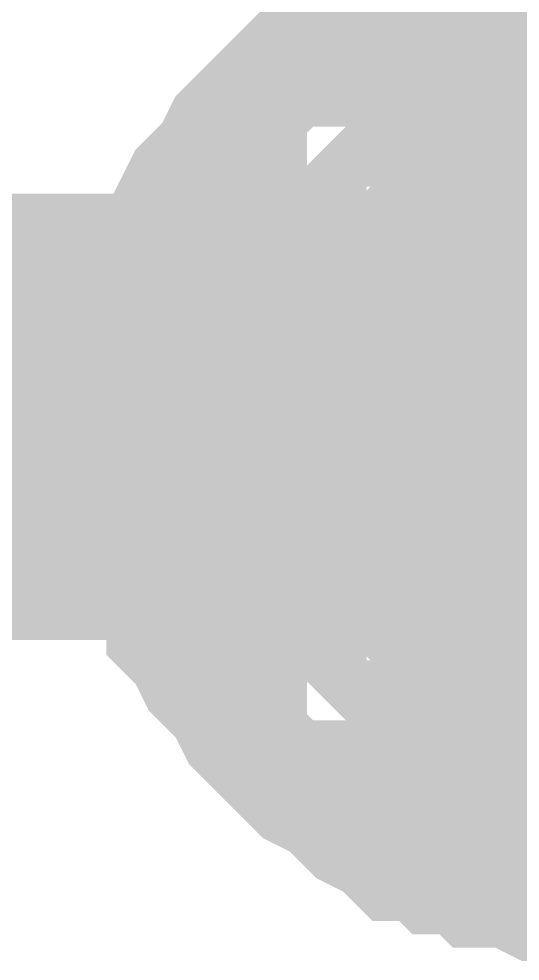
# Model space of a CAD drawing. Header units: inches. Extents: x 0 to 841, y 0 to 594.
# Drawn here: x 134.046 to 134.888, y 206.587 to 208.168 of the extents above; entities that cross this region are included whole.
import ezdxf

# ---------------------------------------------------------------- set-up
doc = ezdxf.new("R2010")
doc.units = ezdxf.units.IN
doc.layers.add('Sheet', color=255, linetype='Continuous')

msp = doc.modelspace()

# ---------------------------------------------------------------- linework, layer by layer
at = {"layer": 'Sheet'}
for points in [[(135.0388, 212.4862, 0.7493, 0.7493, 0), (135.0388, 207.5002, 0.7493, 0.7493, 0)], [(134.2752, 207.5002, 0.2997, 0.2997, 0), (134.2752, 207.5451, 0.2997, 0.2997, 0), (134.2752, 207.5676, 0.2997, 0.2997, 0), (134.2752, 207.6125, 0.2997, 0.2997, 0), (134.2977, 207.6574, 0.2997, 0.2997, 0), (134.2977, 207.6799, 0.2997, 0.2997, 0), (134.3202, 207.7248, 0.2997, 0.2997, 0), (134.3202, 207.7473, 0.2997, 0.2997, 0), (134.3426, 207.7922, 0.2997, 0.2997, 0), (134.3426, 207.8147, 0.2997, 0.2997, 0), (134.3651, 207.8596, 0.2997, 0.2997, 0), (134.3875, 207.882, 0.2997, 0.2997, 0), (134.41, 207.9045, 0.2997, 0.2997, 0), (134.4324, 207.9494, 0.2997, 0.2997, 0), (134.4549, 207.9719, 0.2997, 0.2997, 0), (134.4774, 207.9943, 0.2997, 0.2997, 0), (134.4998, 208.0168, 0.2997, 0.2997, 0), (134.5223, 208.0392, 0.2997, 0.2997, 0), (134.5447, 208.0617, 0.2997, 0.2997, 0), (134.5896, 208.0842, 0.2997, 0.2997, 0), (134.6121, 208.1066, 0.2997, 0.2997, 0), (134.6346, 208.1291, 0.2997, 0.2997, 0), (134.6795, 208.1515, 0.2997, 0.2997, 0), (134.7019, 208.174, 0.2997, 0.2997, 0), (134.7468, 208.174, 0.2997, 0.2997, 0), (134.7693, 208.1965, 0.2997, 0.2997, 0), (134.8142, 208.1965, 0.2997, 0.2997, 0), (134.8367, 208.2189, 0.2997, 0.2997, 0), (134.8816, 208.2189, 0.2997, 0.2997, 0), (134.9265, 208.2414, 0.2997, 0.2997, 0), (134.949, 208.2414, 0.2997, 0.2997, 0), (134.9939, 208.2414, 0.2997, 0.2997, 0), (135.0388, 208.2414, 0.2997, 0.2997, 0)], [(134.2752, 207.5002, 0.2997, 0.2997, 0), (134.2752, 207.5451, 0.2997, 0.2997, 0), (134.2752, 207.5676, 0.2997, 0.2997, 0), (134.2752, 207.6125, 0.2997, 0.2997, 0), (134.2977, 207.6574, 0.2997, 0.2997, 0), (134.2977, 207.6799, 0.2997, 0.2997, 0), (134.3202, 207.7248, 0.2997, 0.2997, 0), (134.3202, 207.7473, 0.2997, 0.2997, 0), (134.3426, 207.7922, 0.2997, 0.2997, 0), (134.3426, 207.8147, 0.2997, 0.2997, 0), (134.3651, 207.8596, 0.2997, 0.2997, 0), (134.3875, 207.882, 0.2997, 0.2997, 0), (134.41, 207.9045, 0.2997, 0.2997, 0), (134.4324, 207.9494, 0.2997, 0.2997, 0), (134.4549, 207.9719, 0.2997, 0.2997, 0), (134.4774, 207.9943, 0.2997, 0.2997, 0), (134.4998, 208.0168, 0.2997, 0.2997, 0), (134.5223, 208.0392, 0.2997, 0.2997, 0), (134.5447, 208.0617, 0.2997, 0.2997, 0), (134.5896, 208.0842, 0.2997, 0.2997, 0), (134.6121, 208.1066, 0.2997, 0.2997, 0), (134.6346, 208.1291, 0.2997, 0.2997, 0), (134.6795, 208.1515, 0.2997, 0.2997, 0), (134.7019, 208.174, 0.2997, 0.2997, 0), (134.7468, 208.174, 0.2997, 0.2997, 0), (134.7693, 208.1965, 0.2997, 0.2997, 0), (134.8142, 208.1965, 0.2997, 0.2997, 0), (134.8367, 208.2189, 0.2997, 0.2997, 0), (134.8816, 208.2189, 0.2997, 0.2997, 0), (134.9265, 208.2414, 0.2997, 0.2997, 0), (134.949, 208.2414, 0.2997, 0.2997, 0), (134.9939, 208.2414, 0.2997, 0.2997, 0), (135.0388, 208.2414, 0.2997, 0.2997, 0)], [(134.2752, 207.5002, 0.0991, 0.0991, 0), (134.2752, 207.5451, 0.0991, 0.0991, 0), (134.2752, 207.5676, 0.0991, 0.0991, 0), (134.2752, 207.6125, 0.0991, 0.0991, 0), (134.2977, 207.6574, 0.0991, 0.0991, 0), (134.2977, 207.6799, 0.0991, 0.0991, 0), (134.3202, 207.7248, 0.0991, 0.0991, 0), (134.3202, 207.7473, 0.0991, 0.0991, 0), (134.3426, 207.7922, 0.0991, 0.0991, 0), (134.3426, 207.8147, 0.0991, 0.0991, 0), (134.3651, 207.8596, 0.0991, 0.0991, 0), (134.3875, 207.882, 0.0991, 0.0991, 0), (134.41, 207.9045, 0.0991, 0.0991, 0), (134.4324, 207.9494, 0.0991, 0.0991, 0), (134.4549, 207.9719, 0.0991, 0.0991, 0), (134.4774, 207.9943, 0.0991, 0.0991, 0), (134.4998, 208.0168, 0.0991, 0.0991, 0), (134.5223, 208.0392, 0.0991, 0.0991, 0), (134.5447, 208.0617, 0.0991, 0.0991, 0), (134.5896, 208.0842, 0.0991, 0.0991, 0), (134.6121, 208.1066, 0.0991, 0.0991, 0), (134.6346, 208.1291, 0.0991, 0.0991, 0), (134.6795, 208.1515, 0.0991, 0.0991, 0), (134.7019, 208.174, 0.0991, 0.0991, 0), (134.7468, 208.174, 0.0991, 0.0991, 0), (134.7693, 208.1965, 0.0991, 0.0991, 0), (134.8142, 208.1965, 0.0991, 0.0991, 0), (134.8367, 208.2189, 0.0991, 0.0991, 0)], [(134.2752, 207.5002, 0.0991, 0.0991, 0), (134.2752, 207.5451, 0.0991, 0.0991, 0), (134.2752, 207.5676, 0.0991, 0.0991, 0), (134.2752, 207.6125, 0.0991, 0.0991, 0), (134.2977, 207.6574, 0.0991, 0.0991, 0), (134.2977, 207.6799, 0.0991, 0.0991, 0), (134.3202, 207.7248, 0.0991, 0.0991, 0), (134.3202, 207.7473, 0.0991, 0.0991, 0), (134.3426, 207.7922, 0.0991, 0.0991, 0), (134.3426, 207.8147, 0.0991, 0.0991, 0), (134.3651, 207.8596, 0.0991, 0.0991, 0), (134.3875, 207.882, 0.0991, 0.0991, 0), (134.41, 207.9045, 0.0991, 0.0991, 0), (134.4324, 207.9494, 0.0991, 0.0991, 0), (134.4549, 207.9719, 0.0991, 0.0991, 0), (134.4774, 207.9943, 0.0991, 0.0991, 0), (134.4998, 208.0168, 0.0991, 0.0991, 0), (134.5223, 208.0392, 0.0991, 0.0991, 0), (134.5447, 208.0617, 0.0991, 0.0991, 0), (134.5896, 208.0842, 0.0991, 0.0991, 0), (134.6121, 208.1066, 0.0991, 0.0991, 0), (134.6346, 208.1291, 0.0991, 0.0991, 0), (134.6795, 208.1515, 0.0991, 0.0991, 0), (134.7019, 208.174, 0.0991, 0.0991, 0), (134.7468, 208.174, 0.0991, 0.0991, 0), (134.7693, 208.1965, 0.0991, 0.0991, 0), (134.8142, 208.1965, 0.0991, 0.0991, 0), (134.8367, 208.2189, 0.0991, 0.0991, 0)], [(134.5223, 207.5002, 0.2997, 0.2997, 0), (134.5223, 207.5227, 0.2997, 0.2997, 0), (134.5223, 207.5451, 0.2997, 0.2997, 0), (134.5223, 207.5676, 0.2997, 0.2997, 0), (134.5223, 207.5901, 0.2997, 0.2997, 0), (134.5447, 207.6125, 0.2997, 0.2997, 0), (134.5447, 207.635, 0.2997, 0.2997, 0), (134.5447, 207.6799, 0.2997, 0.2997, 0), (134.5672, 207.7024, 0.2997, 0.2997, 0), (134.5672, 207.7024, 0.2997, 0.2997, 0), (134.5896, 207.7248, 0.2997, 0.2997, 0), (134.5896, 207.7473, 0.2997, 0.2997, 0), (134.6121, 207.7697, 0.2997, 0.2997, 0), (134.6121, 207.7922, 0.2997, 0.2997, 0), (134.6346, 207.8147, 0.2997, 0.2997, 0), (134.657, 207.8371, 0.2997, 0.2997, 0), (134.6795, 207.8371, 0.2997, 0.2997, 0), (134.6795, 207.8596, 0.2997, 0.2997, 0), (134.7019, 207.882, 0.2997, 0.2997, 0), (134.7244, 207.9045, 0.2997, 0.2997, 0), (134.7468, 207.9045, 0.2997, 0.2997, 0), (134.7693, 207.927, 0.2997, 0.2997, 0), (134.7918, 207.927, 0.2997, 0.2997, 0), (134.8142, 207.9494, 0.2997, 0.2997, 0), (134.8367, 207.9494, 0.2997, 0.2997, 0), (134.8591, 207.9719, 0.2997, 0.2997, 0), (134.8816, 207.9719, 0.2997, 0.2997, 0), (134.9041, 207.9719, 0.2997, 0.2997, 0), (134.9265, 207.9943, 0.2997, 0.2997, 0), (134.949, 207.9943, 0.2997, 0.2997, 0), (134.9939, 207.9943, 0.2997, 0.2997, 0), (135.0163, 207.9943, 0.2997, 0.2997, 0), (135.0388, 207.9943, 0.2997, 0.2997, 0)], [(134.5223, 207.5002, 0.2997, 0.2997, 0), (134.5223, 207.5227, 0.2997, 0.2997, 0), (134.5223, 207.5451, 0.2997, 0.2997, 0), (134.5223, 207.5676, 0.2997, 0.2997, 0), (134.5223, 207.5901, 0.2997, 0.2997, 0), (134.5447, 207.6125, 0.2997, 0.2997, 0), (134.5447, 207.635, 0.2997, 0.2997, 0), (134.5447, 207.6799, 0.2997, 0.2997, 0), (134.5672, 207.7024, 0.2997, 0.2997, 0), (134.5672, 207.7024, 0.2997, 0.2997, 0), (134.5896, 207.7248, 0.2997, 0.2997, 0), (134.5896, 207.7473, 0.2997, 0.2997, 0), (134.6121, 207.7697, 0.2997, 0.2997, 0), (134.6121, 207.7922, 0.2997, 0.2997, 0), (134.6346, 207.8147, 0.2997, 0.2997, 0), (134.657, 207.8371, 0.2997, 0.2997, 0), (134.6795, 207.8371, 0.2997, 0.2997, 0), (134.6795, 207.8596, 0.2997, 0.2997, 0), (134.7019, 207.882, 0.2997, 0.2997, 0), (134.7244, 207.9045, 0.2997, 0.2997, 0), (134.7468, 207.9045, 0.2997, 0.2997, 0), (134.7693, 207.927, 0.2997, 0.2997, 0), (134.7918, 207.927, 0.2997, 0.2997, 0), (134.8142, 207.9494, 0.2997, 0.2997, 0), (134.8367, 207.9494, 0.2997, 0.2997, 0), (134.8591, 207.9719, 0.2997, 0.2997, 0), (134.8816, 207.9719, 0.2997, 0.2997, 0), (134.9041, 207.9719, 0.2997, 0.2997, 0), (134.9265, 207.9943, 0.2997, 0.2997, 0), (134.949, 207.9943, 0.2997, 0.2997, 0), (134.9939, 207.9943, 0.2997, 0.2997, 0), (135.0163, 207.9943, 0.2997, 0.2997, 0), (135.0388, 207.9943, 0.2997, 0.2997, 0)], [(134.5223, 207.5002, 0.0991, 0.0991, 0), (134.5223, 207.5227, 0.0991, 0.0991, 0), (134.5223, 207.5451, 0.0991, 0.0991, 0), (134.5223, 207.5676, 0.0991, 0.0991, 0), (134.5223, 207.5901, 0.0991, 0.0991, 0), (134.5447, 207.6125, 0.0991, 0.0991, 0), (134.5447, 207.635, 0.0991, 0.0991, 0), (134.5447, 207.6799, 0.0991, 0.0991, 0), (134.5672, 207.7024, 0.0991, 0.0991, 0), (134.5672, 207.7024, 0.0991, 0.0991, 0), (134.5896, 207.7248, 0.0991, 0.0991, 0), (134.5896, 207.7473, 0.0991, 0.0991, 0), (134.6121, 207.7697, 0.0991, 0.0991, 0), (134.6121, 207.7922, 0.0991, 0.0991, 0), (134.6346, 207.8147, 0.0991, 0.0991, 0), (134.657, 207.8371, 0.0991, 0.0991, 0), (134.6795, 207.8371, 0.0991, 0.0991, 0), (134.6795, 207.8596, 0.0991, 0.0991, 0), (134.7019, 207.882, 0.0991, 0.0991, 0), (134.7244, 207.9045, 0.0991, 0.0991, 0), (134.7468, 207.9045, 0.0991, 0.0991, 0), (134.7693, 207.927, 0.0991, 0.0991, 0), (134.7918, 207.927, 0.0991, 0.0991, 0), (134.8142, 207.9494, 0.0991, 0.0991, 0), (134.8367, 207.9494, 0.0991, 0.0991, 0), (134.8591, 207.9719, 0.0991, 0.0991, 0), (134.8816, 207.9719, 0.0991, 0.0991, 0), (134.9041, 207.9719, 0.0991, 0.0991, 0), (134.9265, 207.9943, 0.0991, 0.0991, 0), (134.949, 207.9943, 0.0991, 0.0991, 0)], [(134.5223, 207.5002, 0.0991, 0.0991, 0), (134.5223, 207.5227, 0.0991, 0.0991, 0), (134.5223, 207.5451, 0.0991, 0.0991, 0), (134.5223, 207.5676, 0.0991, 0.0991, 0), (134.5223, 207.5901, 0.0991, 0.0991, 0), (134.5447, 207.6125, 0.0991, 0.0991, 0), (134.5447, 207.635, 0.0991, 0.0991, 0), (134.5447, 207.6799, 0.0991, 0.0991, 0), (134.5672, 207.7024, 0.0991, 0.0991, 0), (134.5672, 207.7024, 0.0991, 0.0991, 0), (134.5896, 207.7248, 0.0991, 0.0991, 0), (134.5896, 207.7473, 0.0991, 0.0991, 0), (134.6121, 207.7697, 0.0991, 0.0991, 0), (134.6121, 207.7922, 0.0991, 0.0991, 0), (134.6346, 207.8147, 0.0991, 0.0991, 0), (134.657, 207.8371, 0.0991, 0.0991, 0), (134.6795, 207.8371, 0.0991, 0.0991, 0), (134.6795, 207.8596, 0.0991, 0.0991, 0), (134.7019, 207.882, 0.0991, 0.0991, 0), (134.7244, 207.9045, 0.0991, 0.0991, 0), (134.7468, 207.9045, 0.0991, 0.0991, 0), (134.7693, 207.927, 0.0991, 0.0991, 0), (134.7918, 207.927, 0.0991, 0.0991, 0), (134.8142, 207.9494, 0.0991, 0.0991, 0), (134.8367, 207.9494, 0.0991, 0.0991, 0), (134.8591, 207.9719, 0.0991, 0.0991, 0), (134.8816, 207.9719, 0.0991, 0.0991, 0), (134.9041, 207.9719, 0.0991, 0.0991, 0), (134.9265, 207.9943, 0.0991, 0.0991, 0), (134.949, 207.9943, 0.0991, 0.0991, 0)], [(140.0244, 207.5002, 0.7493, 0.7493, 0), (135.0388, 207.5002, 0.7493, 0.7493, 0), (127.5379, 207.5002, 0.7493, 0.7493, 0)], [(135.0388, 206.7366, 0.2997, 0.2997, 0), (134.9939, 206.7366, 0.2997, 0.2997, 0), (134.949, 206.7366, 0.2997, 0.2997, 0), (134.9265, 206.7366, 0.2997, 0.2997, 0), (134.8816, 206.7591, 0.2997, 0.2997, 0), (134.8367, 206.7591, 0.2997, 0.2997, 0), (134.8142, 206.7815, 0.2997, 0.2997, 0), (134.7693, 206.7815, 0.2997, 0.2997, 0), (134.7468, 206.804, 0.2997, 0.2997, 0), (134.7019, 206.804, 0.2997, 0.2997, 0), (134.6795, 206.8265, 0.2997, 0.2997, 0), (134.6346, 206.8489, 0.2997, 0.2997, 0), (134.6121, 206.8714, 0.2997, 0.2997, 0), (134.5896, 206.8938, 0.2997, 0.2997, 0), (134.5447, 206.9163, 0.2997, 0.2997, 0), (134.5223, 206.9387, 0.2997, 0.2997, 0), (134.4998, 206.9612, 0.2997, 0.2997, 0), (134.4774, 206.9837, 0.2997, 0.2997, 0), (134.4549, 207.0061, 0.2997, 0.2997, 0), (134.4324, 207.051, 0.2997, 0.2997, 0), (134.41, 207.0735, 0.2997, 0.2997, 0), (134.3875, 207.096, 0.2997, 0.2997, 0), (134.3651, 207.1409, 0.2997, 0.2997, 0), (134.3426, 207.1633, 0.2997, 0.2997, 0), (134.3426, 207.2083, 0.2997, 0.2997, 0), (134.3202, 207.2307, 0.2997, 0.2997, 0), (134.3202, 207.2756, 0.2997, 0.2997, 0), (134.2977, 207.2981, 0.2997, 0.2997, 0), (134.2977, 207.343, 0.2997, 0.2997, 0), (134.2752, 207.3879, 0.2997, 0.2997, 0), (134.2752, 207.4104, 0.2997, 0.2997, 0), (134.2752, 207.4553, 0.2997, 0.2997, 0), (134.2752, 207.5002, 0.2997, 0.2997, 0)], [(134.2752, 207.5002, 0.2997, 0.2997, 0), (134.2752, 207.5002, 0.2997, 0.2997, 0)], [(135.0388, 206.7366, 0.2997, 0.2997, 0), (134.9939, 206.7366, 0.2997, 0.2997, 0), (134.949, 206.7366, 0.2997, 0.2997, 0), (134.9265, 206.7366, 0.2997, 0.2997, 0), (134.8816, 206.7591, 0.2997, 0.2997, 0), (134.8367, 206.7591, 0.2997, 0.2997, 0), (134.8142, 206.7815, 0.2997, 0.2997, 0), (134.7693, 206.7815, 0.2997, 0.2997, 0), (134.7468, 206.804, 0.2997, 0.2997, 0), (134.7019, 206.804, 0.2997, 0.2997, 0), (134.6795, 206.8265, 0.2997, 0.2997, 0), (134.6346, 206.8489, 0.2997, 0.2997, 0), (134.6121, 206.8714, 0.2997, 0.2997, 0), (134.5896, 206.8938, 0.2997, 0.2997, 0), (134.5447, 206.9163, 0.2997, 0.2997, 0), (134.5223, 206.9387, 0.2997, 0.2997, 0), (134.4998, 206.9612, 0.2997, 0.2997, 0), (134.4774, 206.9837, 0.2997, 0.2997, 0), (134.4549, 207.0061, 0.2997, 0.2997, 0), (134.4324, 207.051, 0.2997, 0.2997, 0), (134.41, 207.0735, 0.2997, 0.2997, 0), (134.3875, 207.096, 0.2997, 0.2997, 0), (134.3651, 207.1409, 0.2997, 0.2997, 0), (134.3426, 207.1633, 0.2997, 0.2997, 0), (134.3426, 207.2083, 0.2997, 0.2997, 0), (134.3202, 207.2307, 0.2997, 0.2997, 0), (134.3202, 207.2756, 0.2997, 0.2997, 0), (134.2977, 207.2981, 0.2997, 0.2997, 0), (134.2977, 207.343, 0.2997, 0.2997, 0), (134.2752, 207.3879, 0.2997, 0.2997, 0), (134.2752, 207.4104, 0.2997, 0.2997, 0), (134.2752, 207.4553, 0.2997, 0.2997, 0), (134.2752, 207.5002, 0.2997, 0.2997, 0)], [(134.2752, 207.5002, 0.2997, 0.2997, 0), (134.2752, 207.5002, 0.2997, 0.2997, 0)], [(135.0388, 206.9837, 0.2997, 0.2997, 0), (135.0163, 206.9837, 0.2997, 0.2997, 0), (134.9939, 206.9837, 0.2997, 0.2997, 0), (134.949, 206.9837, 0.2997, 0.2997, 0), (134.9265, 206.9837, 0.2997, 0.2997, 0), (134.9041, 207.0061, 0.2997, 0.2997, 0), (134.8816, 207.0061, 0.2997, 0.2997, 0), (134.8591, 207.0061, 0.2997, 0.2997, 0), (134.8367, 207.0286, 0.2997, 0.2997, 0), (134.8142, 207.0286, 0.2997, 0.2997, 0), (134.7918, 207.051, 0.2997, 0.2997, 0), (134.7693, 207.051, 0.2997, 0.2997, 0), (134.7468, 207.0735, 0.2997, 0.2997, 0), (134.7244, 207.0735, 0.2997, 0.2997, 0), (134.7019, 207.096, 0.2997, 0.2997, 0), (134.6795, 207.1184, 0.2997, 0.2997, 0), (134.6795, 207.1409, 0.2997, 0.2997, 0), (134.657, 207.1409, 0.2997, 0.2997, 0), (134.6346, 207.1633, 0.2997, 0.2997, 0), (134.6121, 207.1858, 0.2997, 0.2997, 0), (134.6121, 207.2083, 0.2997, 0.2997, 0), (134.5896, 207.2307, 0.2997, 0.2997, 0), (134.5896, 207.2532, 0.2997, 0.2997, 0), (134.5672, 207.2756, 0.2997, 0.2997, 0), (134.5672, 207.2981, 0.2997, 0.2997, 0), (134.5447, 207.3206, 0.2997, 0.2997, 0), (134.5447, 207.343, 0.2997, 0.2997, 0), (134.5447, 207.3655, 0.2997, 0.2997, 0), (134.5223, 207.3879, 0.2997, 0.2997, 0), (134.5223, 207.4104, 0.2997, 0.2997, 0), (134.5223, 207.4553, 0.2997, 0.2997, 0), (134.5223, 207.4778, 0.2997, 0.2997, 0), (134.5223, 207.5002, 0.2997, 0.2997, 0)], [(134.5223, 207.5002, 0.2997, 0.2997, 0), (134.5223, 207.5002, 0.2997, 0.2997, 0)], [(135.0388, 206.9837, 0.2997, 0.2997, 0), (135.0163, 206.9837, 0.2997, 0.2997, 0), (134.9939, 206.9837, 0.2997, 0.2997, 0), (134.949, 206.9837, 0.2997, 0.2997, 0), (134.9265, 206.9837, 0.2997, 0.2997, 0), (134.9041, 207.0061, 0.2997, 0.2997, 0), (134.8816, 207.0061, 0.2997, 0.2997, 0), (134.8591, 207.0061, 0.2997, 0.2997, 0), (134.8367, 207.0286, 0.2997, 0.2997, 0), (134.8142, 207.0286, 0.2997, 0.2997, 0), (134.7918, 207.051, 0.2997, 0.2997, 0), (134.7693, 207.051, 0.2997, 0.2997, 0), (134.7468, 207.0735, 0.2997, 0.2997, 0), (134.7244, 207.0735, 0.2997, 0.2997, 0), (134.7019, 207.096, 0.2997, 0.2997, 0), (134.6795, 207.1184, 0.2997, 0.2997, 0), (134.6795, 207.1409, 0.2997, 0.2997, 0), (134.657, 207.1409, 0.2997, 0.2997, 0), (134.6346, 207.1633, 0.2997, 0.2997, 0), (134.6121, 207.1858, 0.2997, 0.2997, 0), (134.6121, 207.2083, 0.2997, 0.2997, 0), (134.5896, 207.2307, 0.2997, 0.2997, 0), (134.5896, 207.2532, 0.2997, 0.2997, 0), (134.5672, 207.2756, 0.2997, 0.2997, 0), (134.5672, 207.2981, 0.2997, 0.2997, 0), (134.5447, 207.3206, 0.2997, 0.2997, 0), (134.5447, 207.343, 0.2997, 0.2997, 0), (134.5447, 207.3655, 0.2997, 0.2997, 0), (134.5223, 207.3879, 0.2997, 0.2997, 0), (134.5223, 207.4104, 0.2997, 0.2997, 0), (134.5223, 207.4553, 0.2997, 0.2997, 0), (134.5223, 207.4778, 0.2997, 0.2997, 0), (134.5223, 207.5002, 0.2997, 0.2997, 0)], [(134.5223, 207.5002, 0.2997, 0.2997, 0), (134.5223, 207.5002, 0.2997, 0.2997, 0)], [(134.949, 206.7366, 0.0991, 0.0991, 0), (134.9265, 206.7366, 0.0991, 0.0991, 0), (134.8816, 206.7591, 0.0991, 0.0991, 0), (134.8367, 206.7591, 0.0991, 0.0991, 0), (134.8142, 206.7815, 0.0991, 0.0991, 0), (134.7693, 206.7815, 0.0991, 0.0991, 0), (134.7468, 206.804, 0.0991, 0.0991, 0), (134.7019, 206.804, 0.0991, 0.0991, 0), (134.6795, 206.8265, 0.0991, 0.0991, 0), (134.6346, 206.8489, 0.0991, 0.0991, 0), (134.6121, 206.8714, 0.0991, 0.0991, 0), (134.5896, 206.8938, 0.0991, 0.0991, 0), (134.5447, 206.9163, 0.0991, 0.0991, 0), (134.5223, 206.9387, 0.0991, 0.0991, 0), (134.4998, 206.9612, 0.0991, 0.0991, 0), (134.4774, 206.9837, 0.0991, 0.0991, 0), (134.4549, 207.0061, 0.0991, 0.0991, 0), (134.4324, 207.051, 0.0991, 0.0991, 0), (134.41, 207.0735, 0.0991, 0.0991, 0), (134.3875, 207.096, 0.0991, 0.0991, 0), (134.3651, 207.1409, 0.0991, 0.0991, 0), (134.3426, 207.1633, 0.0991, 0.0991, 0), (134.3426, 207.2083, 0.0991, 0.0991, 0), (134.3202, 207.2307, 0.0991, 0.0991, 0), (134.3202, 207.2756, 0.0991, 0.0991, 0), (134.2977, 207.2981, 0.0991, 0.0991, 0), (134.2977, 207.343, 0.0991, 0.0991, 0), (134.2752, 207.3879, 0.0991, 0.0991, 0), (134.2752, 207.4104, 0.0991, 0.0991, 0), (134.2752, 207.4553, 0.0991, 0.0991, 0), (134.2752, 207.5002, 0.0991, 0.0991, 0)], [(134.2752, 207.5002, 0.0991, 0.0991, 0), (134.2752, 207.5002, 0.0991, 0.0991, 0)], [(134.949, 206.7366, 0.0991, 0.0991, 0), (134.9265, 206.7366, 0.0991, 0.0991, 0), (134.8816, 206.7591, 0.0991, 0.0991, 0), (134.8367, 206.7591, 0.0991, 0.0991, 0), (134.8142, 206.7815, 0.0991, 0.0991, 0), (134.7693, 206.7815, 0.0991, 0.0991, 0), (134.7468, 206.804, 0.0991, 0.0991, 0), (134.7019, 206.804, 0.0991, 0.0991, 0), (134.6795, 206.8265, 0.0991, 0.0991, 0), (134.6346, 206.8489, 0.0991, 0.0991, 0), (134.6121, 206.8714, 0.0991, 0.0991, 0), (134.5896, 206.8938, 0.0991, 0.0991, 0), (134.5447, 206.9163, 0.0991, 0.0991, 0), (134.5223, 206.9387, 0.0991, 0.0991, 0), (134.4998, 206.9612, 0.0991, 0.0991, 0), (134.4774, 206.9837, 0.0991, 0.0991, 0), (134.4549, 207.0061, 0.0991, 0.0991, 0), (134.4324, 207.051, 0.0991, 0.0991, 0), (134.41, 207.0735, 0.0991, 0.0991, 0), (134.3875, 207.096, 0.0991, 0.0991, 0), (134.3651, 207.1409, 0.0991, 0.0991, 0), (134.3426, 207.1633, 0.0991, 0.0991, 0), (134.3426, 207.2083, 0.0991, 0.0991, 0), (134.3202, 207.2307, 0.0991, 0.0991, 0), (134.3202, 207.2756, 0.0991, 0.0991, 0), (134.2977, 207.2981, 0.0991, 0.0991, 0), (134.2977, 207.343, 0.0991, 0.0991, 0), (134.2752, 207.3879, 0.0991, 0.0991, 0), (134.2752, 207.4104, 0.0991, 0.0991, 0), (134.2752, 207.4553, 0.0991, 0.0991, 0), (134.2752, 207.5002, 0.0991, 0.0991, 0)], [(134.2752, 207.5002, 0.0991, 0.0991, 0), (134.2752, 207.5002, 0.0991, 0.0991, 0)], [(134.949, 206.9837, 0.0991, 0.0991, 0), (134.9265, 206.9837, 0.0991, 0.0991, 0), (134.9041, 207.0061, 0.0991, 0.0991, 0), (134.8816, 207.0061, 0.0991, 0.0991, 0), (134.8591, 207.0061, 0.0991, 0.0991, 0), (134.8367, 207.0286, 0.0991, 0.0991, 0), (134.8142, 207.0286, 0.0991, 0.0991, 0), (134.7918, 207.051, 0.0991, 0.0991, 0), (134.7693, 207.051, 0.0991, 0.0991, 0), (134.7468, 207.0735, 0.0991, 0.0991, 0), (134.7244, 207.0735, 0.0991, 0.0991, 0), (134.7019, 207.096, 0.0991, 0.0991, 0), (134.6795, 207.1184, 0.0991, 0.0991, 0), (134.6795, 207.1409, 0.0991, 0.0991, 0), (134.657, 207.1409, 0.0991, 0.0991, 0), (134.6346, 207.1633, 0.0991, 0.0991, 0), (134.6121, 207.1858, 0.0991, 0.0991, 0), (134.6121, 207.2083, 0.0991, 0.0991, 0), (134.5896, 207.2307, 0.0991, 0.0991, 0), (134.5896, 207.2532, 0.0991, 0.0991, 0), (134.5672, 207.2756, 0.0991, 0.0991, 0), (134.5672, 207.2981, 0.0991, 0.0991, 0), (134.5447, 207.3206, 0.0991, 0.0991, 0), (134.5447, 207.343, 0.0991, 0.0991, 0), (134.5447, 207.3655, 0.0991, 0.0991, 0), (134.5223, 207.3879, 0.0991, 0.0991, 0), (134.5223, 207.4104, 0.0991, 0.0991, 0), (134.5223, 207.4553, 0.0991, 0.0991, 0), (134.5223, 207.4778, 0.0991, 0.0991, 0), (134.5223, 207.5002, 0.0991, 0.0991, 0)], [(134.5223, 207.5002, 0.0991, 0.0991, 0), (134.5223, 207.5002, 0.0991, 0.0991, 0)], [(134.949, 206.9837, 0.0991, 0.0991, 0), (134.9265, 206.9837, 0.0991, 0.0991, 0), (134.9041, 207.0061, 0.0991, 0.0991, 0), (134.8816, 207.0061, 0.0991, 0.0991, 0), (134.8591, 207.0061, 0.0991, 0.0991, 0), (134.8367, 207.0286, 0.0991, 0.0991, 0), (134.8142, 207.0286, 0.0991, 0.0991, 0), (134.7918, 207.051, 0.0991, 0.0991, 0), (134.7693, 207.051, 0.0991, 0.0991, 0), (134.7468, 207.0735, 0.0991, 0.0991, 0), (134.7244, 207.0735, 0.0991, 0.0991, 0), (134.7019, 207.096, 0.0991, 0.0991, 0), (134.6795, 207.1184, 0.0991, 0.0991, 0), (134.6795, 207.1409, 0.0991, 0.0991, 0), (134.657, 207.1409, 0.0991, 0.0991, 0), (134.6346, 207.1633, 0.0991, 0.0991, 0), (134.6121, 207.1858, 0.0991, 0.0991, 0), (134.6121, 207.2083, 0.0991, 0.0991, 0), (134.5896, 207.2307, 0.0991, 0.0991, 0), (134.5896, 207.2532, 0.0991, 0.0991, 0), (134.5672, 207.2756, 0.0991, 0.0991, 0), (134.5672, 207.2981, 0.0991, 0.0991, 0), (134.5447, 207.3206, 0.0991, 0.0991, 0), (134.5447, 207.343, 0.0991, 0.0991, 0), (134.5447, 207.3655, 0.0991, 0.0991, 0), (134.5223, 207.3879, 0.0991, 0.0991, 0), (134.5223, 207.4104, 0.0991, 0.0991, 0), (134.5223, 207.4553, 0.0991, 0.0991, 0), (134.5223, 207.4778, 0.0991, 0.0991, 0), (134.5223, 207.5002, 0.0991, 0.0991, 0)], [(134.5223, 207.5002, 0.0991, 0.0991, 0), (134.5223, 207.5002, 0.0991, 0.0991, 0)]]:
    msp.add_lwpolyline(points, format="xyseb", dxfattribs=at)
msp.add_lwpolyline([(134.746, 207.5, 0.508, 0.508, 1), (135.254, 207.5, 0.508, 0.508, 1)], format="xyseb", close=True, dxfattribs=at)

doc.saveas('drawing.dxf')
